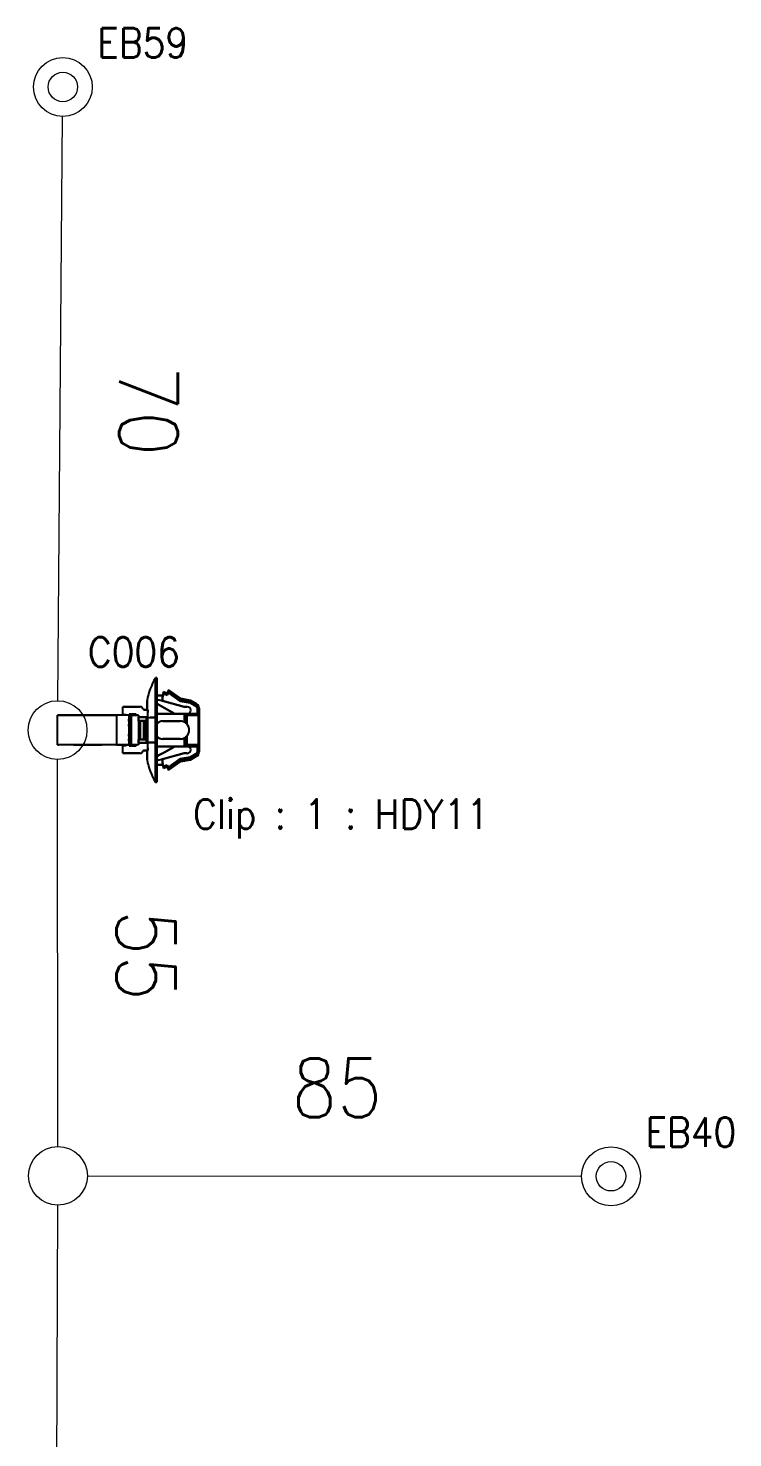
# Model space of a CAD drawing. Header units: inches. Extents: x 47316 to 59086, y 3141 to 11743.
# Drawn here: x 52006.7 to 52066.5, y 9771.3 to 9891.1 of the extents above; entities that cross this region are included whole.
import ezdxf

# ---------------------------------------------------------------- set-up
doc = ezdxf.new("R2010")
doc.units = ezdxf.units.IN
doc.header["$MEASUREMENT"] = 0
doc.styles.get("Standard").update_dxf_attribs({"font": ''})
doc.styles.get('Standard').set_extended_font_data('SimSun')
doc.linetypes.add('_VH_FELT_TAPE', pattern='A,0.4,-0.7,["FELT",Standard,S=0.3,R=0,X=-0.5,Y=-0.15],-0.7', length=1.8)

msp = doc.modelspace()

# ---------------------------------------------------------------- linework, layer by layer
at = {"color": 0, "linetype": '_VH_FELT_TAPE', "lineweight": 15, "ltscale": 5}
for p, q in [((52009.17, 9833.95), (52009.58, 9883.62)), ((52009.17, 9796.06), (52009.15, 9828.95)), ((52011.68, 9793.56), (52053.69, 9793.52)), ((52008.94, 9722.66), (52009.17, 9791.06))]:
    msp.add_line(p, q, dxfattribs=at)
at = {"color": 7, "ltscale": 0.2}
for p, q in [((52017.47, 9832.51), (52017.47, 9835.88)), ((52017.47, 9832.51), (52017.47, 9835.88)), ((52017.6, 9832.51), (52017.6, 9835.88)), ((52017.6, 9835.88), (52017.6, 9832.51)), ((52017.47, 9827.03), (52017.47, 9830.4)), ((52017.47, 9830.4), (52017.47, 9827.03)), ((52017.6, 9830.4), (52017.6, 9827.03)), ((52017.6, 9830.4), (52017.6, 9827.03))]:
    msp.add_line(p, q, dxfattribs=at)
at = {"color": 7, "ltscale": 0.0075}
for p, q in [((52017.47, 9835.88), (52017.6, 9835.88)), ((52017.6, 9835.88), (52017.47, 9835.88)), ((52021.05, 9833.2), (52021.18, 9833.2)), ((52021.05, 9833.2), (52021.18, 9833.2)), ((52015.24, 9832.3), (52015.12, 9832.3)), ((52015.12, 9832.3), (52015.24, 9832.3)), ((52017.47, 9832.51), (52017.6, 9832.51)), ((52017.6, 9832.51), (52017.47, 9832.51)), ((52021.18, 9832.84), (52021.05, 9832.84)), ((52015.12, 9831.88), (52015.24, 9831.88)), ((52015.24, 9831.88), (52015.12, 9831.88)), ((52015.24, 9831.03), (52015.12, 9831.03)), ((52015.12, 9831.03), (52015.24, 9831.03)), ((52015.12, 9830.61), (52015.24, 9830.61)), ((52015.24, 9830.61), (52015.12, 9830.61)), ((52017.6, 9830.4), (52017.47, 9830.4)), ((52017.47, 9830.4), (52017.6, 9830.4)), ((52021.18, 9829.71), (52021.05, 9829.71)), ((52021.18, 9829.71), (52021.05, 9829.71)), ((52017.47, 9827.03), (52017.6, 9827.03)), ((52017.6, 9827.03), (52017.47, 9827.03))]:
    msp.add_line(p, q, dxfattribs=at)
at = {"color": 7, "ltscale": 0.087396}
for p, q in [((52017.6, 9835.88), (52017.6, 9834.4)), ((52017.6, 9827.03), (52017.6, 9828.51)), ((52017.6, 9827.03), (52017.6, 9828.51))]:
    msp.add_line(p, q, dxfattribs=at)
at = {"color": 7, "ltscale": 0.0875}
for p, q in [((52017.6, 9834.4), (52017.6, 9835.88)), ((52019.58, 9832.21), (52018.11, 9832.21)), ((52018.11, 9832.21), (52019.58, 9832.21)), ((52018.11, 9830.7), (52019.58, 9830.7)), ((52019.58, 9830.7), (52018.11, 9830.7)), ((52019.58, 9830.7), (52018.11, 9830.7))]:
    msp.add_line(p, q, dxfattribs=at)
at = {"color": 7, "ltscale": 0.027499}
for p, q in [((52018.06, 9834.4), (52017.6, 9834.4)), ((52017.6, 9834.4), (52018.06, 9834.4)), ((52018.06, 9828.51), (52017.6, 9828.51)), ((52017.6, 9828.51), (52018.06, 9828.51))]:
    msp.add_line(p, q, dxfattribs=at)
at = {"color": 7, "ltscale": 0.018183}
msp.add_line((52018.15, 9834.7), (52018.06, 9834.4), dxfattribs=at)
at = {"color": 7, "ltscale": 0.018199}
for p, q in [((52018.06, 9834.26), (52018.15, 9834.55)), ((52018.15, 9834.55), (52018.06, 9834.26)), ((52018.06, 9828.65), (52018.15, 9828.36)), ((52018.15, 9828.36), (52018.06, 9828.65))]:
    msp.add_line(p, q, dxfattribs=at)
at = {"color": 7, "ltscale": 0.001825}
msp.add_line((52018.06, 9834.4), (52018.06, 9834.37), dxfattribs=at)
at = {"color": 7, "ltscale": 0.003674}
for p, q in [((52018.06, 9834.33), (52018.06, 9834.4)), ((52018.06, 9828.51), (52018.06, 9828.58))]:
    msp.add_line(p, q, dxfattribs=at)
at = {"color": 7, "ltscale": 0.000342}
for p, q in [((52018.06, 9834.4), (52018.06, 9834.4)), ((52018.06, 9828.51), (52018.06, 9828.51))]:
    msp.add_line(p, q, dxfattribs=at)
at = {"color": 7, "ltscale": 0.006641}
msp.add_line((52018.06, 9834.4), (52018.06, 9834.29), dxfattribs=at)
at = {"color": 7, "ltscale": 0.002142}
msp.add_line((52018.06, 9834.37), (52018.06, 9834.4), dxfattribs=at)
at = {"color": 7, "ltscale": 0.00033}
for p, q in [((52018.06, 9834.4), (52018.06, 9834.4)), ((52018.06, 9828.51), (52018.06, 9828.51)), ((52018.46, 9828.34), (52018.46, 9828.35))]:
    msp.add_line(p, q, dxfattribs=at)
at = {"color": 7, "ltscale": 0.002136}
msp.add_line((52018.06, 9834.4), (52018.06, 9834.37), dxfattribs=at)
at = {"color": 7, "ltscale": 0.008429}
for p, q in [((52018.15, 9834.55), (52018.15, 9834.7)), ((52018.46, 9828.48), (52018.46, 9828.34))]:
    msp.add_line(p, q, dxfattribs=at)
at = {"color": 7, "ltscale": 0.020195}
for p, q in [((52018.46, 9834.57), (52018.15, 9834.7)), ((52018.15, 9834.55), (52018.46, 9834.43)), ((52018.46, 9834.43), (52018.15, 9834.55)), ((52018.15, 9828.36), (52018.46, 9828.48)), ((52018.46, 9828.48), (52018.15, 9828.36)), ((52018.15, 9828.21), (52018.46, 9828.34))]:
    msp.add_line(p, q, dxfattribs=at)
at = {"color": 7, "ltscale": 0.008438}
msp.add_line((52018.15, 9834.7), (52018.15, 9834.55), dxfattribs=at)
at = {"color": 7, "ltscale": 0.002185}
msp.add_line((52018.15, 9834.63), (52018.15, 9834.66), dxfattribs=at)
at = {"color": 7, "ltscale": 0.019}
msp.add_line((52018.59, 9834.86), (52018.46, 9834.57), dxfattribs=at)
at = {"color": 7, "ltscale": 0.013619}
for p, q in [((52018.46, 9834.43), (52018.55, 9834.64)), ((52018.55, 9834.64), (52018.46, 9834.43)), ((52018.46, 9828.48), (52018.55, 9828.27)), ((52018.55, 9828.27), (52018.46, 9828.48))]:
    msp.add_line(p, q, dxfattribs=at)
at = {"color": 7, "ltscale": 0.0009}
msp.add_line((52018.46, 9834.55), (52018.46, 9834.57), dxfattribs=at)
at = {"color": 7, "ltscale": 0.000912}
for p, q in [((52018.46, 9834.57), (52018.46, 9834.55)), ((52018.15, 9828.23), (52018.15, 9828.21))]:
    msp.add_line(p, q, dxfattribs=at)
at = {"color": 7, "ltscale": 0.002856}
msp.add_line((52018.46, 9834.56), (52018.46, 9834.52), dxfattribs=at)
at = {"color": 7, "ltscale": 0.002869}
msp.add_line((52018.46, 9834.52), (52018.46, 9834.56), dxfattribs=at)
at = {"color": 7, "ltscale": 0.002832}
msp.add_line((52018.46, 9834.51), (52018.46, 9834.55), dxfattribs=at)
at = {"color": 7, "ltscale": 0.00282}
for p, q in [((52018.46, 9834.55), (52018.46, 9834.51)), ((52018.15, 9828.28), (52018.15, 9828.23))]:
    msp.add_line(p, q, dxfattribs=at)
at = {"color": 7, "ltscale": 0.004715}
msp.add_line((52018.46, 9834.43), (52018.46, 9834.51), dxfattribs=at)
at = {"color": 7, "ltscale": 0.004687}
msp.add_line((52018.46, 9834.51), (52018.46, 9834.43), dxfattribs=at)
at = {"color": 7, "ltscale": 0.074459}
for p, q in [((52018.55, 9834.64), (52019.57, 9833.91)), ((52019.57, 9833.91), (52018.55, 9834.64)), ((52018.55, 9828.27), (52019.57, 9829)), ((52019.57, 9829), (52018.55, 9828.27))]:
    msp.add_line(p, q, dxfattribs=at)
at = {"color": 7, "ltscale": 0.000903}
msp.add_line((52018.59, 9834.86), (52018.59, 9834.85), dxfattribs=at)
at = {"color": 7, "ltscale": 4.3e-05}
msp.add_line((52018.59, 9834.86), (52018.59, 9834.86), dxfattribs=at)
at = {"color": 7, "ltscale": 0.075271}
for p, q in [((52019.62, 9834.13), (52018.59, 9834.86)), ((52018.59, 9834.76), (52019.62, 9834.02)), ((52019.62, 9834.02), (52018.59, 9834.76)), ((52019.62, 9828.89), (52018.59, 9828.15)), ((52018.59, 9828.04), (52019.62, 9828.78))]:
    msp.add_line(p, q, dxfattribs=at)
at = {"color": 7, "ltscale": 4.9e-05}
msp.add_line((52018.59, 9834.86), (52018.59, 9834.86), dxfattribs=at)
at = {"color": 7, "ltscale": 0.000916}
msp.add_line((52018.59, 9834.86), (52018.59, 9834.85), dxfattribs=at)
at = {"color": 7, "ltscale": 0.005222}
msp.add_line((52018.59, 9834.85), (52018.59, 9834.76), dxfattribs=at)
at = {"color": 7, "ltscale": 0.005249}
msp.add_line((52018.59, 9834.85), (52018.59, 9834.76), dxfattribs=at)
at = {"color": 7, "ltscale": 0.025}
for p, q in [((52015.12, 9833.43), (52014.7, 9833.43)), ((52015.24, 9831.88), (52015.24, 9832.3)), ((52015.24, 9831.88), (52015.24, 9832.3)), ((52015.24, 9831.88), (52015.24, 9832.3)), ((52015.24, 9830.61), (52015.24, 9831.03)), ((52015.24, 9830.61), (52015.24, 9831.03))]:
    msp.add_line(p, q, dxfattribs=at)
at = {"color": 7, "ltscale": 0.039999}
for p, q in [((52014.7, 9832.76), (52014.7, 9833.43)), ((52014.7, 9832.76), (52014.7, 9833.43)), ((52014.7, 9829.48), (52014.7, 9830.15)), ((52014.7, 9829.48), (52014.7, 9830.15))]:
    msp.add_line(p, q, dxfattribs=at)
at = {"color": 7, "ltscale": 0.022501}
for p, q in [((52014.7, 9833.43), (52015.08, 9833.43)), ((52014.7, 9833.43), (52015.08, 9833.43)), ((52014.7, 9829.48), (52015.08, 9829.48)), ((52015.08, 9829.48), (52014.7, 9829.48))]:
    msp.add_line(p, q, dxfattribs=at)
at = {"color": 7, "ltscale": 0.064999}
for p, q in [((52015.08, 9833.43), (52016.17, 9833.43)), ((52015.08, 9833.43), (52016.17, 9833.43)), ((52015.08, 9829.48), (52016.17, 9829.48)), ((52016.17, 9829.48), (52015.08, 9829.48))]:
    msp.add_line(p, q, dxfattribs=at)
at = {"color": 7, "ltscale": 0.0625}
msp.add_line((52016.17, 9833.43), (52015.12, 9833.43), dxfattribs=at)
at = {"color": 7, "ltscale": 0.047501}
for p, q in [((52016.76, 9833.98), (52016.76, 9833.18)), ((52016.76, 9833.18), (52016.76, 9833.98)), ((52016.76, 9829.73), (52016.76, 9828.93)), ((52016.76, 9828.93), (52016.76, 9829.73))]:
    msp.add_line(p, q, dxfattribs=at)
at = {"color": 7, "ltscale": 0.028456}
for p, q in [((52018.06, 9833.93), (52017.6, 9834.05)), ((52017.6, 9834.05), (52018.06, 9833.93)), ((52018.06, 9828.98), (52017.6, 9828.86)), ((52017.6, 9828.86), (52018.06, 9828.98))]:
    msp.add_line(p, q, dxfattribs=at)
at = {"color": 7, "ltscale": 0.020602}
for p, q in [((52017.6, 9834.05), (52017.6, 9833.7)), ((52017.6, 9828.86), (52017.6, 9829.21)), ((52017.6, 9828.86), (52017.6, 9829.21))]:
    msp.add_line(p, q, dxfattribs=at)
at = {"color": 7, "ltscale": 0.020749}
msp.add_line((52017.6, 9833.7), (52017.6, 9834.05), dxfattribs=at)
at = {"color": 7, "ltscale": 0.015289}
msp.add_line((52017.82, 9833.57), (52017.6, 9833.7), dxfattribs=at)
at = {"color": 7, "ltscale": 0.015242}
for p, q in [((52017.6, 9833.7), (52017.82, 9833.57)), ((52017.82, 9829.34), (52017.6, 9829.21))]:
    msp.add_line(p, q, dxfattribs=at)
at = {"color": 7, "ltscale": 0.02697}
msp.add_line((52018.22, 9833.35), (52017.82, 9833.57), dxfattribs=at)
at = {"color": 7, "ltscale": 0.026985}
for p, q in [((52017.82, 9833.57), (52018.22, 9833.35)), ((52018.22, 9829.56), (52017.82, 9829.34))]:
    msp.add_line(p, q, dxfattribs=at)
at = {"color": 7, "ltscale": 0.006299}
msp.add_line((52018.06, 9834.26), (52018.06, 9834.37), dxfattribs=at)
at = {"color": 7, "ltscale": 0.006305}
msp.add_line((52018.06, 9834.37), (52018.06, 9834.26), dxfattribs=at)
at = {"color": 7, "ltscale": 0.00329}
msp.add_line((52018.06, 9834.28), (52018.06, 9834.33), dxfattribs=at)
at = {"color": 7, "ltscale": 0.019785}
for p, q in [((52018.06, 9833.93), (52018.06, 9834.26)), ((52018.06, 9834.26), (52018.06, 9833.93)), ((52018.06, 9828.98), (52018.06, 9828.65)), ((52018.06, 9828.65), (52018.06, 9828.98))]:
    msp.add_line(p, q, dxfattribs=at)
at = {"color": 7, "ltscale": 0.11383}
for p, q in [((52019.92, 9833.43), (52018.06, 9833.93)), ((52018.06, 9833.93), (52019.92, 9833.43)), ((52019.92, 9829.48), (52018.06, 9828.98)), ((52018.06, 9828.98), (52019.92, 9829.48))]:
    msp.add_line(p, q, dxfattribs=at)
at = {"color": 7, "ltscale": 0.065039}
msp.add_line((52019.12, 9832.84), (52018.16, 9833.38), dxfattribs=at)
at = {"color": 7, "ltscale": 0.06116}
msp.add_line((52019.12, 9832.84), (52018.22, 9833.35), dxfattribs=at)
at = {"color": 7, "ltscale": 0.061156}
for p, q in [((52018.22, 9833.35), (52019.12, 9832.84)), ((52019.12, 9830.07), (52018.22, 9829.56))]:
    msp.add_line(p, q, dxfattribs=at)
at = {"color": 7, "ltscale": 0.004321}
for p, q in [((52019.6, 9833.98), (52019.57, 9833.91)), ((52019.57, 9833.91), (52019.6, 9833.98)), ((52019.57, 9829), (52019.6, 9828.93)), ((52019.6, 9828.93), (52019.57, 9829))]:
    msp.add_line(p, q, dxfattribs=at)
at = {"color": 7, "ltscale": 0.051095}
for p, q in [((52019.57, 9833.91), (52020.42, 9833.76)), ((52020.42, 9833.76), (52019.57, 9833.91)), ((52019.57, 9829), (52020.42, 9829.15)), ((52020.42, 9829.15), (52019.57, 9829))]:
    msp.add_line(p, q, dxfattribs=at)
at = {"color": 7, "ltscale": 0.002621}
for p, q in [((52019.62, 9834.02), (52019.6, 9833.98)), ((52019.6, 9833.98), (52019.62, 9834.02)), ((52019.6, 9828.93), (52019.62, 9828.89)), ((52019.62, 9828.89), (52019.6, 9828.93))]:
    msp.add_line(p, q, dxfattribs=at)
at = {"color": 7, "ltscale": 0.000205}
for p, q in [((52019.6, 9833.98), (52019.6, 9833.98)), ((52019.6, 9833.98), (52019.6, 9833.98)), ((52019.6, 9828.93), (52019.6, 9828.93)), ((52019.6, 9828.93), (52019.6, 9828.93))]:
    msp.add_line(p, q, dxfattribs=at)
at = {"color": 7, "ltscale": 0.006168}
for p, q in [((52019.62, 9834.02), (52019.62, 9834.13)), ((52019.62, 9834.13), (52019.62, 9834.02))]:
    msp.add_line(p, q, dxfattribs=at)
at = {"color": 7, "ltscale": 0.05076}
for p, q in [((52020.46, 9833.98), (52019.62, 9834.13)), ((52019.62, 9828.78), (52020.46, 9828.93))]:
    msp.add_line(p, q, dxfattribs=at)
at = {"color": 7, "ltscale": 0.050773}
for p, q in [((52019.62, 9834.02), (52020.46, 9833.87)), ((52020.46, 9833.87), (52019.62, 9834.02)), ((52020.46, 9829.04), (52019.62, 9828.89))]:
    msp.add_line(p, q, dxfattribs=at)
at = {"color": 7, "ltscale": 0.014999}
for p, q in [((52020.17, 9833.43), (52019.92, 9833.43)), ((52019.92, 9833.43), (52020.17, 9833.43)), ((52020.17, 9829.48), (52019.92, 9829.48)), ((52020.17, 9829.48), (52019.92, 9829.48)), ((52019.92, 9829.48), (52020.17, 9829.48))]:
    msp.add_line(p, q, dxfattribs=at)
at = {"color": 7, "ltscale": 0.004276}
for p, q in [((52020.45, 9833.83), (52020.42, 9833.76)), ((52020.42, 9833.76), (52020.45, 9833.83)), ((52020.45, 9829.08), (52020.42, 9829.15)), ((52020.42, 9829.15), (52020.45, 9829.08))]:
    msp.add_line(p, q, dxfattribs=at)
at = {"color": 7, "ltscale": 0.0329}
for p, q in [((52020.42, 9833.76), (52020.9, 9833.48)), ((52020.9, 9833.48), (52020.42, 9833.76)), ((52020.42, 9829.15), (52020.9, 9829.43)), ((52020.9, 9829.43), (52020.42, 9829.15))]:
    msp.add_line(p, q, dxfattribs=at)
at = {"color": 7, "ltscale": 0.002806}
for p, q in [((52020.46, 9833.87), (52020.45, 9833.83)), ((52020.45, 9829.08), (52020.46, 9829.04))]:
    msp.add_line(p, q, dxfattribs=at)
at = {"color": 7, "ltscale": 0.00266}
for p, q in [((52020.45, 9833.83), (52020.46, 9833.87)), ((52020.46, 9829.04), (52020.45, 9829.08))]:
    msp.add_line(p, q, dxfattribs=at)
at = {"color": 7, "ltscale": 0.006223}
for p, q in [((52020.46, 9833.98), (52020.46, 9833.88)), ((52020.46, 9833.98), (52020.46, 9833.88)), ((52020.46, 9828.93), (52020.46, 9829.03))]:
    msp.add_line(p, q, dxfattribs=at)
at = {"color": 7, "ltscale": 0.034946}
for p, q in [((52020.97, 9833.68), (52020.46, 9833.98)), ((52020.46, 9828.93), (52020.97, 9829.23))]:
    msp.add_line(p, q, dxfattribs=at)
at = {"color": 7, "ltscale": 0.034208}
for p, q in [((52020.96, 9833.58), (52020.46, 9833.88)), ((52020.96, 9829.33), (52020.46, 9829.03))]:
    msp.add_line(p, q, dxfattribs=at)
at = {"color": 7, "ltscale": 0.000128}
for p, q in [((52020.46, 9833.87), (52020.46, 9833.88)), ((52020.46, 9829.03), (52020.46, 9829.04)), ((52020.46, 9829.04), (52020.46, 9829.03))]:
    msp.add_line(p, q, dxfattribs=at)
at = {"color": 7, "ltscale": 0.034163}
for p, q in [((52020.46, 9833.87), (52020.96, 9833.58)), ((52020.96, 9829.33), (52020.46, 9829.04))]:
    msp.add_line(p, q, dxfattribs=at)
at = {"color": 7, "ltscale": 0.007092}
for p, q in [((52020.9, 9833.48), (52020.96, 9833.58)), ((52020.96, 9833.58), (52020.9, 9833.48)), ((52020.96, 9829.33), (52020.9, 9829.43)), ((52020.9, 9829.43), (52020.96, 9829.33))]:
    msp.add_line(p, q, dxfattribs=at)
at = {"color": 7, "ltscale": 0.005864}
msp.add_line((52020.97, 9833.68), (52020.96, 9833.58), dxfattribs=at)
at = {"color": 7, "ltscale": 0.005865}
for p, q in [((52020.97, 9833.68), (52020.96, 9833.58)), ((52020.96, 9829.33), (52020.97, 9829.23))]:
    msp.add_line(p, q, dxfattribs=at)
at = {"color": 7, "ltscale": 0.020941}
for p, q in [((52021.05, 9833.2), (52021.05, 9832.84)), ((52021.05, 9832.84), (52021.05, 9833.2)), ((52021.18, 9832.84), (52021.18, 9833.2)), ((52021.18, 9833.2), (52021.18, 9832.84)), ((52021.05, 9829.71), (52021.05, 9830.07)), ((52021.05, 9830.07), (52021.05, 9829.71)), ((52021.18, 9829.71), (52021.18, 9830.07)), ((52021.18, 9830.07), (52021.18, 9829.71))]:
    msp.add_line(p, q, dxfattribs=at)
at = {"color": 7, "ltscale": 0.015717}
msp.add_line((52021.18, 9833.32), (52021.18, 9833.05), dxfattribs=at)
at = {"color": 7, "ltscale": 0.015729}
msp.add_line((52021.18, 9833.05), (52021.18, 9833.32), dxfattribs=at)
at = {"color": 7, "ltscale": 0.378897}
msp.add_line((52009.15, 9832.72), (52014.15, 9832.72), dxfattribs=at)
at = {"color": 7, "ltscale": 0.15}
for p, q in [((52009.15, 9830.19), (52009.15, 9832.72)), ((52014.15, 9832.72), (52014.15, 9830.19)), ((52014.15, 9832.72), (52014.15, 9830.19)), ((52015.41, 9830.19), (52015.41, 9832.72)), ((52015.41, 9832.72), (52015.41, 9830.19)), ((52016.04, 9832.72), (52016.04, 9830.19)), ((52016.04, 9832.72), (52016.04, 9830.19)), ((52021.12, 9830.19), (52021.12, 9832.72)), ((52021.12, 9832.72), (52021.12, 9830.19))]:
    msp.add_line(p, q, dxfattribs=at)
at = {"color": 7, "ltscale": 0.215019}
msp.add_line((52012.59, 9832.72), (52009.15, 9832.72), dxfattribs=at)
at = {"color": 7, "ltscale": 0.315749}
msp.add_line((52009.15, 9832.72), (52013.72, 9832.72), dxfattribs=at)
at = {"color": 7, "ltscale": 0.378905}
msp.add_line((52014.15, 9832.72), (52009.15, 9832.72), dxfattribs=at)
at = {"color": 7, "ltscale": 0.315758}
msp.add_line((52009.15, 9832.72), (52013.72, 9832.72), dxfattribs=at)
at = {"color": 7, "ltscale": 0.179182}
msp.add_line((52012.42, 9832.72), (52009.4, 9832.72), dxfattribs=at)
at = {"color": 7, "ltscale": 0.026669}
for p, q in [((52012.42, 9832.72), (52012.87, 9832.72)), ((52012.87, 9832.72), (52012.42, 9832.72)), ((52012.59, 9832.72), (52013.04, 9832.72))]:
    msp.add_line(p, q, dxfattribs=at)
at = {"color": 7, "ltscale": 0.108633}
msp.add_line((52014.7, 9832.72), (52012.87, 9832.72), dxfattribs=at)
at = {"color": 7, "ltscale": 0.076392}
msp.add_line((52014.15, 9832.72), (52012.87, 9832.72), dxfattribs=at)
at = {"color": 7, "ltscale": 0.098454}
msp.add_line((52014.7, 9832.72), (52013.04, 9832.72), dxfattribs=at)
at = {"color": 7, "ltscale": 0.057913}
msp.add_line((52014.7, 9832.72), (52013.72, 9832.72), dxfattribs=at)
at = {"color": 7, "ltscale": 0.0644}
for p, q in [((52015.24, 9832.72), (52014.15, 9832.72)), ((52015.24, 9832.72), (52014.15, 9832.72)), ((52014.15, 9830.19), (52015.24, 9830.19)), ((52015.24, 9830.19), (52014.15, 9830.19))]:
    msp.add_line(p, q, dxfattribs=at)
at = {"color": 7, "ltscale": 0.0175}
for p, q in [((52014.7, 9832.76), (52014.99, 9832.76)), ((52014.7, 9832.76), (52014.99, 9832.76)), ((52014.99, 9832.76), (52014.7, 9832.76)), ((52014.7, 9830.15), (52014.99, 9830.15)), ((52014.99, 9830.15), (52014.7, 9830.15))]:
    msp.add_line(p, q, dxfattribs=at)
at = {"color": 7, "ltscale": 0.002499}
for p, q in [((52014.7, 9832.72), (52014.7, 9832.76)), ((52014.99, 9832.76), (52014.99, 9832.72)), ((52014.99, 9832.72), (52014.99, 9832.76)), ((52015.24, 9832.8), (52015.24, 9832.76)), ((52015.24, 9832.8), (52015.24, 9832.76)), ((52015.79, 9832.76), (52015.79, 9832.72)), ((52015.79, 9832.72), (52015.79, 9832.76)), ((52015.79, 9832.76), (52015.79, 9832.72)), ((52014.7, 9830.15), (52014.7, 9830.19)), ((52014.99, 9830.19), (52014.99, 9830.15)), ((52014.99, 9830.15), (52014.99, 9830.19)), ((52015.24, 9830.11), (52015.24, 9830.15)), ((52015.24, 9830.15), (52015.24, 9830.11)), ((52015.24, 9830.15), (52015.24, 9830.11)), ((52015.79, 9830.19), (52015.79, 9830.15)), ((52015.79, 9830.15), (52015.79, 9830.19)), ((52015.79, 9830.19), (52015.79, 9830.15))]:
    msp.add_line(p, q, dxfattribs=at)
at = {"color": 7, "ltscale": 2.6e-05}
for p, q in [((52014.7, 9832.76), (52014.7, 9832.76)), ((52014.7, 9830.15), (52014.7, 9830.15))]:
    msp.add_line(p, q, dxfattribs=at)
at = {"color": 7, "ltscale": 0.000629}
msp.add_line((52015.24, 9832.79), (52015.24, 9832.8), dxfattribs=at)
at = {"color": 7, "ltscale": 0.035001}
for p, q in [((52015.24, 9832.8), (52015.83, 9832.8)), ((52015.83, 9832.8), (52015.24, 9832.8)), ((52017.6, 9832.51), (52017.01, 9832.51)), ((52017.6, 9832.51), (52017.01, 9832.51)), ((52015.83, 9830.11), (52015.24, 9830.11)), ((52015.83, 9830.11), (52015.24, 9830.11)), ((52015.24, 9830.11), (52015.83, 9830.11))]:
    msp.add_line(p, q, dxfattribs=at)
at = {"color": 7, "ltscale": 0.154999}
for p, q in [((52015.24, 9832.76), (52015.24, 9830.15)), ((52015.24, 9830.15), (52015.24, 9832.76))]:
    msp.add_line(p, q, dxfattribs=at)
at = {"color": 7, "ltscale": 0.032501}
for p, q in [((52015.24, 9832.76), (52015.79, 9832.76)), ((52015.24, 9832.76), (52015.79, 9832.76)), ((52015.24, 9830.15), (52015.79, 9830.15)), ((52015.79, 9830.15), (52015.24, 9830.15))]:
    msp.add_line(p, q, dxfattribs=at)
at = {"color": 7, "ltscale": 0.021939}
msp.add_line((52015.24, 9832.76), (52015.61, 9832.76), dxfattribs=at)
at = {"color": 7, "ltscale": 0.0375}
for p, q in [((52015.41, 9832.72), (52016.04, 9832.72)), ((52016.04, 9832.72), (52015.41, 9832.72)), ((52016.04, 9830.19), (52015.41, 9830.19)), ((52016.04, 9830.19), (52015.41, 9830.19))]:
    msp.add_line(p, q, dxfattribs=at)
at = {"color": 7, "ltscale": 0.010562}
msp.add_line((52015.79, 9832.76), (52015.61, 9832.76), dxfattribs=at)
at = {"color": 7, "ltscale": 0.002502}
msp.add_line((52015.83, 9832.72), (52015.79, 9832.72), dxfattribs=at)
at = {"color": 7, "ltscale": 0.004999}
for p, q in [((52015.83, 9832.8), (52015.83, 9832.72)), ((52015.83, 9832.72), (52015.83, 9832.8)), ((52015.83, 9830.19), (52015.83, 9830.11)), ((52015.83, 9830.11), (52015.83, 9830.19))]:
    msp.add_line(p, q, dxfattribs=at)
at = {"color": 7, "ltscale": 0.040002}
for p, q in [((52016.04, 9832.55), (52016.72, 9832.55)), ((52016.72, 9832.55), (52016.04, 9832.55)), ((52016.72, 9830.36), (52016.04, 9830.36)), ((52016.72, 9830.36), (52016.04, 9830.36)), ((52016.04, 9830.36), (52016.72, 9830.36))]:
    msp.add_line(p, q, dxfattribs=at)
at = {"color": 7, "ltscale": 0.017502}
for p, q in [((52016.04, 9832.25), (52016.04, 9832.55)), ((52016.04, 9830.36), (52016.04, 9830.65))]:
    msp.add_line(p, q, dxfattribs=at)
at = {"color": 7, "ltscale": 0.00087}
for p, q in [((52016.06, 9832.25), (52016.04, 9832.25)), ((52016.04, 9832.25), (52016.06, 9832.25)), ((52016.06, 9830.65), (52016.04, 9830.65)), ((52016.04, 9830.65), (52016.06, 9830.65))]:
    msp.add_line(p, q, dxfattribs=at)
at = {"color": 7, "ltscale": 0.023952}
msp.add_line((52016.45, 9832.25), (52016.04, 9832.25), dxfattribs=at)
at = {"color": 7, "ltscale": 0.007443}
for p, q in [((52016.18, 9832.25), (52016.06, 9832.25)), ((52016.06, 9832.25), (52016.18, 9832.25)), ((52016.18, 9830.65), (52016.06, 9830.65)), ((52016.06, 9830.65), (52016.18, 9830.65))]:
    msp.add_line(p, q, dxfattribs=at)
at = {"color": 7, "ltscale": 0.095001}
for p, q in [((52016.06, 9832.25), (52016.06, 9830.65)), ((52016.06, 9830.65), (52016.06, 9832.25)), ((52016.18, 9832.25), (52016.18, 9830.65)), ((52016.18, 9830.65), (52016.18, 9832.25)), ((52016.48, 9830.65), (52016.48, 9832.25)), ((52016.48, 9832.25), (52016.48, 9830.65)), ((52016.69, 9830.65), (52016.69, 9832.25))]:
    msp.add_line(p, q, dxfattribs=at)
at = {"color": 7, "ltscale": 0.017839}
for p, q in [((52016.48, 9832.25), (52016.18, 9832.25)), ((52016.18, 9832.25), (52016.48, 9832.25)), ((52016.48, 9830.65), (52016.18, 9830.65)), ((52016.18, 9830.65), (52016.48, 9830.65))]:
    msp.add_line(p, q, dxfattribs=at)
at = {"color": 7, "ltscale": 0.014789}
msp.add_line((52016.47, 9832.25), (52016.72, 9832.25), dxfattribs=at)
at = {"color": 7, "ltscale": 0.013841}
for p, q in [((52016.72, 9832.25), (52016.48, 9832.25)), ((52016.48, 9830.65), (52016.72, 9830.65))]:
    msp.add_line(p, q, dxfattribs=at)
at = {"color": 7, "ltscale": 0.012407}
for p, q in [((52016.69, 9832.25), (52016.48, 9832.25)), ((52016.69, 9830.65), (52016.48, 9830.65))]:
    msp.add_line(p, q, dxfattribs=at)
at = {"color": 7, "ltscale": 0.013786}
msp.add_line((52016.76, 9833.18), (52016.53, 9833.18), dxfattribs=at)
at = {"color": 7, "ltscale": 0.017471}
for p, q in [((52016.82, 9833.18), (52016.53, 9833.18)), ((52016.82, 9829.73), (52016.53, 9829.73))]:
    msp.add_line(p, q, dxfattribs=at)
at = {"color": 7, "ltscale": 0.017476}
for p, q in [((52016.53, 9833.18), (52016.82, 9833.18)), ((52016.53, 9829.73), (52016.82, 9829.73))]:
    msp.add_line(p, q, dxfattribs=at)
at = {"color": 7, "ltscale": 0.129999}
for p, q in [((52016.72, 9832.55), (52016.72, 9830.36)), ((52016.72, 9830.36), (52016.72, 9832.55))]:
    msp.add_line(p, q, dxfattribs=at)
at = {"color": 7, "ltscale": 0.00369}
for p, q in [((52016.82, 9833.18), (52016.76, 9833.18)), ((52016.76, 9829.73), (52016.82, 9829.73))]:
    msp.add_line(p, q, dxfattribs=at)
at = {"color": 7, "ltscale": 0.040567}
for p, q in [((52016.79, 9832.51), (52017.47, 9832.51)), ((52016.79, 9830.4), (52017.47, 9830.4))]:
    msp.add_line(p, q, dxfattribs=at)
at = {"color": 7, "ltscale": 0.125}
for p, q in [((52016.79, 9830.4), (52016.79, 9832.51)), ((52016.79, 9832.51), (52016.79, 9830.4)), ((52017.47, 9830.4), (52017.47, 9832.51)), ((52017.47, 9832.51), (52017.47, 9830.4)), ((52017.6, 9830.4), (52017.6, 9832.51)), ((52017.6, 9832.51), (52017.6, 9830.4))]:
    msp.add_line(p, q, dxfattribs=at)
at = {"color": 7, "ltscale": 0.040569}
for p, q in [((52016.79, 9832.51), (52017.47, 9832.51)), ((52017.47, 9830.4), (52016.79, 9830.4))]:
    msp.add_line(p, q, dxfattribs=at)
at = {"color": 7, "ltscale": 0.089999}
for p, q in [((52017.6, 9832.84), (52019.12, 9832.84)), ((52019.12, 9832.84), (52017.6, 9832.84)), ((52019.12, 9830.07), (52017.6, 9830.07)), ((52017.6, 9830.07), (52019.12, 9830.07))]:
    msp.add_line(p, q, dxfattribs=at)
at = {"color": 7, "ltscale": 0.040697}
msp.add_line((52018.96, 9832.84), (52018.27, 9832.84), dxfattribs=at)
at = {"color": 7, "ltscale": 0.040701}
msp.add_line((52018.27, 9832.84), (52018.96, 9832.84), dxfattribs=at)
at = {"color": 7, "ltscale": 0.039936}
for p, q in [((52019.12, 9832.84), (52019.79, 9832.84)), ((52019.79, 9832.84), (52019.12, 9832.84)), ((52019.79, 9830.07), (52019.12, 9830.07)), ((52019.12, 9830.07), (52019.79, 9830.07))]:
    msp.add_line(p, q, dxfattribs=at)
at = {"color": 7, "ltscale": 0.048712}
msp.add_line((52019.94, 9832.84), (52019.12, 9832.84), dxfattribs=at)
at = {"color": 7, "ltscale": 0.082565}
for p, q in [((52021.18, 9832.84), (52019.79, 9832.84)), ((52019.79, 9832.84), (52021.18, 9832.84)), ((52019.79, 9830.07), (52021.18, 9830.07)), ((52021.18, 9830.07), (52019.79, 9830.07))]:
    msp.add_line(p, q, dxfattribs=at)
at = {"color": 7, "ltscale": 0.041339}
for p, q in [((52019.93, 9832.82), (52019.93, 9832.13)), ((52019.93, 9832.13), (52019.93, 9832.82)), ((52019.93, 9830.78), (52019.93, 9830.09)), ((52019.93, 9830.09), (52019.93, 9830.78))]:
    msp.add_line(p, q, dxfattribs=at)
at = {"color": 7, "ltscale": 0.002634}
for p, q in [((52019.93, 9832.82), (52019.97, 9832.81)), ((52019.97, 9830.1), (52019.93, 9830.09))]:
    msp.add_line(p, q, dxfattribs=at)
at = {"color": 7, "ltscale": 0.002635}
for p, q in [((52019.97, 9832.81), (52019.93, 9832.82)), ((52019.93, 9830.09), (52019.97, 9830.1))]:
    msp.add_line(p, q, dxfattribs=at)
at = {"color": 7, "ltscale": 0.008279}
msp.add_line((52020.08, 9832.84), (52019.94, 9832.84), dxfattribs=at)
at = {"color": 7, "ltscale": 0.005516}
msp.add_line((52020.17, 9832.84), (52020.08, 9832.84), dxfattribs=at)
at = {"color": 7, "ltscale": 0.001863}
msp.add_line((52020.12, 9831.99), (52020.14, 9831.96), dxfattribs=at)
at = {"color": 7, "ltscale": 0.044711}
for p, q in [((52020.14, 9831.96), (52020.14, 9832.72)), ((52020.14, 9832.72), (52020.14, 9831.96)), ((52020.14, 9830.19), (52020.14, 9830.94)), ((52020.14, 9830.94), (52020.14, 9830.19))]:
    msp.add_line(p, q, dxfattribs=at)
at = {"color": 7, "ltscale": 0.057954}
for p, q in [((52020.14, 9832.72), (52021.12, 9832.72)), ((52021.12, 9832.72), (52020.14, 9832.72)), ((52021.12, 9830.19), (52020.14, 9830.19)), ((52020.14, 9830.19), (52021.12, 9830.19))]:
    msp.add_line(p, q, dxfattribs=at)
at = {"color": 7, "ltscale": 0.052501}
msp.add_line((52021.05, 9832.84), (52020.17, 9832.84), dxfattribs=at)
at = {"color": 7, "ltscale": 0.012512}
for p, q in [((52021.18, 9832.84), (52021.18, 9833.05)), ((52021.18, 9829.86), (52021.18, 9830.07))]:
    msp.add_line(p, q, dxfattribs=at)
at = {"color": 7, "ltscale": 0.000995}
for p, q in [((52021.18, 9832.83), (52021.18, 9832.84)), ((52021.18, 9832.84), (52021.18, 9832.83)), ((52021.18, 9830.07), (52021.18, 9830.08)), ((52021.18, 9830.08), (52021.18, 9830.07))]:
    msp.add_line(p, q, dxfattribs=at)
at = {"color": 7, "ltscale": 0.163013}
msp.add_line((52021.18, 9832.83), (52021.18, 9830.08), dxfattribs=at)
at = {"color": 7, "ltscale": 0.163214}
msp.add_line((52021.18, 9830.08), (52021.18, 9832.83), dxfattribs=at)
at = {"color": 7, "ltscale": 0.000322}
msp.add_line((52015.24, 9831.88), (52015.24, 9831.88), dxfattribs=at)
at = {"color": 7, "ltscale": 0.023056}
msp.add_line((52015.24, 9830.65), (52015.24, 9831.03), dxfattribs=at)
at = {"color": 7, "ltscale": 0.000505}
msp.add_line((52020.14, 9831.96), (52020.13, 9831.97), dxfattribs=at)
at = {"color": 7, "ltscale": 0.000598}
msp.add_line((52020.14, 9830.94), (52020.13, 9830.94), dxfattribs=at)
at = {"color": 7, "ltscale": 0.378893}
msp.add_line((52014.15, 9830.19), (52009.15, 9830.19), dxfattribs=at)
at = {"color": 7, "ltscale": 0.0272}
msp.add_line((52009.27, 9830.19), (52009.15, 9830.19), dxfattribs=at)
at = {"color": 7, "ltscale": 0.37888}
msp.add_line((52014.15, 9830.19), (52009.15, 9830.19), dxfattribs=at)
at = {"color": 7, "ltscale": 0.027199}
msp.add_line((52009.15, 9830.19), (52009.27, 9830.19), dxfattribs=at)
at = {"color": 7, "ltscale": 0.142593}
msp.add_line((52012.91, 9830.19), (52010.51, 9830.19), dxfattribs=at)
at = {"color": 7, "ltscale": 0.142589}
msp.add_line((52010.51, 9830.19), (52012.91, 9830.19), dxfattribs=at)
at = {"color": 7, "ltscale": 0.000368}
msp.add_line((52015.24, 9830.61), (52015.24, 9830.61), dxfattribs=at)
at = {"color": 7, "ltscale": 0.001447}
msp.add_line((52016.69, 9830.65), (52016.72, 9830.65), dxfattribs=at)
at = {"color": 7, "ltscale": 0.02751}
msp.add_line((52017.48, 9830.4), (52017.01, 9830.4), dxfattribs=at)
msp.add_line((52017.48, 9830.4), (52017.01, 9830.4), dxfattribs=at)
at = {"color": 7, "ltscale": 0.064963}
msp.add_line((52018.16, 9829.53), (52019.12, 9830.07), dxfattribs=at)
at = {"color": 7, "ltscale": 0.061161}
msp.add_line((52018.22, 9829.56), (52019.12, 9830.07), dxfattribs=at)
at = {"color": 7, "ltscale": 0.000399}
msp.add_line((52021.18, 9830.09), (52021.18, 9830.08), dxfattribs=at)
at = {"color": 7, "ltscale": 0.012915}
msp.add_line((52021.18, 9829.64), (52021.18, 9829.86), dxfattribs=at)
at = {"color": 7, "ltscale": 0.004422}
msp.add_line((52021.18, 9829.71), (52021.18, 9829.64), dxfattribs=at)
at = {"color": 7, "ltscale": 0.006183}
msp.add_line((52021.18, 9829.61), (52021.18, 9829.71), dxfattribs=at)
at = {"color": 7, "ltscale": 0.007248}
msp.add_line((52021.18, 9829.71), (52021.18, 9829.59), dxfattribs=at)
at = {"color": 7, "ltscale": 0.001605}
msp.add_line((52021.18, 9829.62), (52021.18, 9829.6), dxfattribs=at)
at = {"color": 7, "ltscale": 0.015215}
msp.add_line((52017.6, 9829.21), (52017.82, 9829.34), dxfattribs=at)
at = {"color": 7, "ltscale": 0.02701}
msp.add_line((52017.82, 9829.34), (52018.22, 9829.56), dxfattribs=at)
at = {"color": 7, "ltscale": 0.008441}
for p, q in [((52018.06, 9828.51), (52018.06, 9828.65)), ((52018.06, 9828.65), (52018.06, 9828.51)), ((52018.46, 9828.34), (52018.46, 9828.48))]:
    msp.add_line(p, q, dxfattribs=at)
at = {"color": 7, "ltscale": 0.008432}
msp.add_line((52018.06, 9828.65), (52018.06, 9828.51), dxfattribs=at)
at = {"color": 7, "ltscale": 0.00434}
msp.add_line((52018.06, 9828.58), (52018.06, 9828.65), dxfattribs=at)
at = {"color": 7, "ltscale": 0.002209}
msp.add_line((52018.06, 9828.55), (52018.06, 9828.51), dxfattribs=at)
at = {"color": 7, "ltscale": 0.000286}
for p, q in [((52018.07, 9828.51), (52018.06, 9828.51)), ((52018.06, 9828.51), (52018.07, 9828.51))]:
    msp.add_line(p, q, dxfattribs=at)
at = {"color": 7, "ltscale": 0.018174}
msp.add_line((52018.06, 9828.51), (52018.15, 9828.21), dxfattribs=at)
at = {"color": 7, "ltscale": 0.004291}
msp.add_line((52018.46, 9828.41), (52018.46, 9828.48), dxfattribs=at)
at = {"color": 7, "ltscale": 0.003809}
msp.add_line((52018.46, 9828.35), (52018.46, 9828.41), dxfattribs=at)
at = {"color": 7, "ltscale": 0.075264}
msp.add_line((52019.62, 9828.89), (52018.59, 9828.15), dxfattribs=at)
at = {"color": 7, "ltscale": 0.050769}
msp.add_line((52020.46, 9829.04), (52019.62, 9828.89), dxfattribs=at)
at = {"color": 7, "ltscale": 0.006165}
for p, q in [((52019.62, 9828.78), (52019.62, 9828.89)), ((52019.62, 9828.78), (52019.62, 9828.89)), ((52018.59, 9828.04), (52018.59, 9828.15))]:
    msp.add_line(p, q, dxfattribs=at)
at = {"color": 7, "ltscale": 0.006219}
msp.add_line((52020.46, 9829.03), (52020.46, 9828.93), dxfattribs=at)
at = {"color": 7, "ltscale": 0.00587}
msp.add_line((52020.97, 9829.23), (52020.96, 9829.33), dxfattribs=at)
at = {"color": 7, "ltscale": 0.004681}
for p, q in [((52018.15, 9828.28), (52018.15, 9828.36)), ((52018.15, 9828.36), (52018.15, 9828.28))]:
    msp.add_line(p, q, dxfattribs=at)
at = {"color": 7, "ltscale": 0.002823}
msp.add_line((52018.15, 9828.23), (52018.15, 9828.28), dxfattribs=at)
at = {"color": 7, "ltscale": 0.000925}
msp.add_line((52018.15, 9828.21), (52018.15, 9828.23), dxfattribs=at)
at = {"color": 7, "ltscale": 0.001593}
msp.add_line((52018.46, 9828.37), (52018.46, 9828.34), dxfattribs=at)
at = {"color": 7, "ltscale": 0.000327}
msp.add_line((52018.46, 9828.34), (52018.46, 9828.34), dxfattribs=at)
at = {"color": 7, "ltscale": 0.019025}
msp.add_line((52018.46, 9828.34), (52018.59, 9828.04), dxfattribs=at)
at = {"color": 7, "ltscale": 0.006177}
msp.add_line((52018.59, 9828.15), (52018.59, 9828.04), dxfattribs=at)
at = {"color": 7}
for points in [[(52021.18, 9833.2), (52021.16, 9833.31), (52021.12, 9833.42), (52021.05, 9833.51), (52020.96, 9833.58)], [(52021.18, 9833.2), (52021.17, 9833.31), (52021.12, 9833.42), (52021.07, 9833.49), (52020.96, 9833.58)], [(52020.29, 9831.73), (52020.25, 9831.81), (52020.14, 9831.96)], [(52020.14, 9830.94), (52020.25, 9831.1), (52020.29, 9831.18)], [(52020.96, 9829.33), (52021.05, 9829.4), (52021.12, 9829.49), (52021.16, 9829.6), (52021.18, 9829.71)], [(52020.96, 9829.33), (52021.04, 9829.38), (52021.1, 9829.45), (52021.15, 9829.56), (52021.18, 9829.71)]]:
    msp.add_lwpolyline(points, dxfattribs=at)
at = {"color": 0, "linetype": 'Continuous', "lineweight": 15}
for centre, radius in [((52009.6, 9886.12), 2.5), ((52009.6, 9886.12), 1.25), ((52009.15, 9831.45), 2.5), ((52009.18, 9793.56), 2.5), ((52056.19, 9793.52), 2.5), ((52056.19, 9793.52), 1.25)]:
    msp.add_circle(centre, radius, dxfattribs=at)
at = {"color": 7}
for centre, radius, start, end in [((52022.16, 9833.02), 5.49, 148.6734, 169.9357), ((52017.94, 9834.9), 0.665, 336.7164, 343.3657), ((52017.97, 9834.89), 0.633, 336.5477, 343.542), ((52018.39, 9834.78), 0.205, 341.5163, 355.58), ((52018.39, 9834.78), 0.204, 341.369, 355.482), ((52016.17, 9833.18), 0.253, 19.4707, 90.0006), ((52016.17, 9833.18), 0.253, 19.4712, 90), ((52016.17, 9833.18), 0.253, 19.4706, 90.0005), ((52016.53, 9833.31), 0.127, 199.5447, 212.9575), ((52016.53, 9833.31), 0.127, 199.7868, 269.6844), ((52016.53, 9833.31), 0.126, 199.4903, 269.9805), ((52020.17, 9833.14), 0.295, 270.0079, 89.9921), ((52020.17, 9833.14), 0.295, 270.0245, 89.9755), ((52020.66, 9833.11), 0.444, 46.2941, 57.0546), ((52020.75, 9833.23), 0.294, 42.9951, 59.4663), ((52020.75, 9833.31), 0.43, 0.6573, 58.8491), ((52020.75, 9833.23), 0.293, 26.8155, 43.3467), ((52020.74, 9833.21), 0.315, 27.6161, 42.9808), ((52020.73, 9833.21), 0.32, 13.2465, 28.1596), ((52020.71, 9833.2), 0.338, 13.2641, 27.5859), ((52020.52, 9833.18), 0.529, 1.7682, 10.8839), ((52020.69, 9833.2), 0.36, 359.881, 13.3121), ((52026.67, 9832.47), 9.88, 177.8296, 179.7826), ((52024.52, 9832.51), 7.73, 177.5108, 180.0061), ((52026.67, 9832.47), 9.88, 177.8296, 179.7826), ((52024.14, 9832.53), 7.35, 174.9018, 177.5345), ((52026.47, 9832.37), 9.68, 175.1752, 177.1742), ((52018.11, 9831.46), 0.757, 89.9756, 131.8187), ((52018.11, 9831.44), 0.769, 90.3271, 131.5148), ((52018.11, 9831.45), 0.763, 90.0484, 107.9134), ((52019.58, 9831.45), 0.758, 62.4207, 89.9996), ((52019.58, 9831.45), 0.763, 75.6092, 89.9512), ((52019.58, 9831.45), 0.764, 62.3971, 89.7505), ((52019.79, 9832.37), 0.476, 72.7481, 90.0379), ((52019.79, 9832.39), 0.453, 72.3635, 90.543), ((52019.58, 9831.45), 0.765, 52.952, 62.5749), ((52019.58, 9831.45), 0.761, 52.6881, 62.3734), ((52019.63, 9831.98), 0.894, 62.7227, 67.4531), ((52019.63, 9831.99), 0.886, 62.658, 67.4329), ((52019.41, 9831.57), 1.36, 57.6018, 62.5144), ((52019.42, 9831.59), 1.34, 57.5516, 62.458), ((52019.6, 9831.47), 0.73, 42.1985, 52.9728), ((52019.58, 9831.45), 0.759, 42.3338, 52.703), ((52020.8, 9833), 0.422, 318.3051, 328.9783), ((52020.79, 9833.01), 0.435, 318.4671, 328.8089), ((52021.01, 9832.87), 0.172, 329.2053, 338.8167), ((52021.01, 9832.87), 0.172, 329.3222, 338.9686), ((52021.12, 9832.83), 0.0617, 335.4196, 356.5764), ((52021.12, 9832.83), 0.0623, 335.4109, 356.316), ((52021.12, 9832.83), 0.0611, 337.7767, 357.333), ((52021.12, 9832.83), 0.0615, 337.7243, 357.1203), ((52018.11, 9831.45), 0.757, 228.1918, 270.0256), ((52018.11, 9831.45), 0.756, 228.1546, 252.2965), ((52018.11, 9831.47), 0.769, 228.4852, 269.6729), ((52019.58, 9831.46), 0.765, 297.4251, 307.048), ((52019.58, 9831.46), 0.761, 297.6266, 307.3119), ((52019.6, 9831.43), 0.73, 307.0272, 317.8015), ((52019.58, 9831.46), 0.759, 307.297, 317.6662), ((52019.57, 9831.45), 0.767, 21.0995, 42.0045), ((52019.57, 9831.46), 0.767, 318.0008, 338.9015), ((52019.58, 9831.45), 0.759, 16.4348, 29.9311), ((52019.58, 9831.46), 0.759, 335.8372, 344.997), ((52019.58, 9831.46), 0.758, 336.5332, 343.4892), ((52019.57, 9831.45), 0.769, 0.0656, 20.8991), ((52019.58, 9831.45), 0.758, 0.212, 21.3542), ((52019.57, 9831.46), 0.769, 339.0988, 359.934), ((52019.58, 9831.46), 0.758, 338.6458, 359.788), ((52016.17, 9829.73), 0.253, 270, 340.5288), ((52016.17, 9829.73), 0.253, 269.9994, 340.5293), ((52016.53, 9829.6), 0.127, 90.3156, 160.2132), ((52016.53, 9829.6), 0.126, 90.0191, 160.5093), ((52016.53, 9829.6), 0.127, 132.2692, 160.4569), ((52024.52, 9830.4), 7.73, 179.9937, 182.4893), ((52026.67, 9830.44), 9.88, 180.2174, 182.1704), ((52024.14, 9830.38), 7.35, 182.4656, 185.098), ((52026.47, 9830.54), 9.68, 182.8258, 184.8248), ((52019.58, 9831.45), 0.758, 270.0004, 297.5793), ((52019.58, 9831.46), 0.764, 270.2495, 297.6029), ((52019.58, 9831.45), 0.758, 270.0002, 284.4836), ((52019.58, 9831.46), 0.763, 270.0482, 284.6082), ((52019.58, 9831.46), 0.764, 270.056, 285.2681), ((52019.79, 9830.54), 0.476, 269.9621, 287.2519), ((52019.79, 9830.52), 0.453, 269.4607, 287.6335), ((52019.63, 9830.92), 0.886, 292.5669, 297.3423), ((52019.63, 9830.93), 0.894, 292.5464, 297.2781), ((52019.42, 9831.32), 1.34, 297.5422, 302.4481), ((52019.41, 9831.34), 1.36, 297.4859, 302.3978), ((52020.17, 9829.77), 0.295, 270.0079, 89.9921), ((52020.17, 9829.77), 0.295, 270.0245, 89.9755), ((52020.75, 9829.6), 0.43, 301.1525, 359.3426), ((52020.71, 9829.71), 0.338, 332.3799, 346.6959), ((52020.73, 9829.7), 0.321, 331.8395, 346.7612), ((52020.69, 9829.71), 0.36, 346.646, 0.123), ((52020.52, 9829.73), 0.53, 349.0695, 358.209), ((52020.8, 9829.91), 0.423, 31.0512, 41.7023), ((52020.79, 9829.9), 0.436, 31.1803, 41.5063), ((52021.01, 9830.04), 0.172, 21.1818, 30.7979), ((52021.01, 9830.04), 0.172, 21.0299, 30.6831), ((52021.12, 9830.08), 0.0611, 2.6667, 22.2213), ((52021.12, 9830.08), 0.0615, 2.877, 22.2723), ((52022.16, 9829.89), 5.49, 190.0643, 211.3266), ((52022.16, 9829.89), 5.49, 190.0643, 211.3266), ((52020.75, 9829.68), 0.294, 300.5289, 316.9653), ((52020.66, 9829.8), 0.443, 302.9072, 313.7029), ((52020.74, 9829.7), 0.315, 316.9764, 332.3479), ((52020.75, 9829.68), 0.292, 316.6064, 333.1893), ((52017.97, 9828.02), 0.635, 16.4827, 23.4454), ((52017.94, 9828.01), 0.665, 16.641, 23.285), ((52018.39, 9828.13), 0.203, 4.3892, 18.6183), ((52018.39, 9828.13), 0.206, 4.4416, 18.4778)]:
    msp.add_arc(centre, radius, start, end, dxfattribs=at)

# ---------------------------------------------------------------- texts
at = {"color": 21, "linetype": 'Continuous', "lineweight": 15, "char_height": 2.5, "attachment_point": 1}
for s, insert, width in [('\\Fromans.shx;\\W0.9000000000;\\T1.0000000000;\\o\\lEB59', (52012.53, 9891.12), 8.5714), ('\\Fromans.shx;\\W0.9000000000;\\T1.0000000000;\\o\\lC006', (52011.73, 9839.34), 8.6786), ('\\Fromans.shx;\\W0.9000000000;\\T1.0000000000;\\o\\lEB40', (52059.12, 9798.52), 8.5714)]:
    msp.add_mtext(s, dxfattribs=dict(at, insert=insert, width=width))
at = {"color": 7, "linetype": '_VH_FELT_TAPE', "lineweight": 18, "ltscale": 5, "char_height": 5, "width": 8.5714, "attachment_point": 1}
for s, insert, rotation in [('\\Fromans.shx;\\W0.9000000000;\\T1.0000000000;\\o\\l70', (52019.38, 9862.43), 270), ('\\Fromans.shx;\\W0.9000000000;\\T1.0000000000;\\o\\l55', (52019.16, 9816.15), 270), ('\\Fromans.shx;\\W0.9000000000;\\T1.0000000000;\\o\\l85', (52029.05, 9803.54), 359.9435)]:
    msp.add_mtext(s, dxfattribs=dict(at, insert=insert, rotation=rotation))
at = {"color": 42, "linetype": 'Continuous', "lineweight": 15, "insert": (52020.66, 9825.56), "char_height": 2.5, "width": 30.1071, "attachment_point": 1}
msp.add_mtext('\\Fromans.shx;\\W0.9000000000;\\T1.0000000000;\\o\\lClip : 1 : HDY11', dxfattribs=at)

doc.saveas('drawing.dxf')
